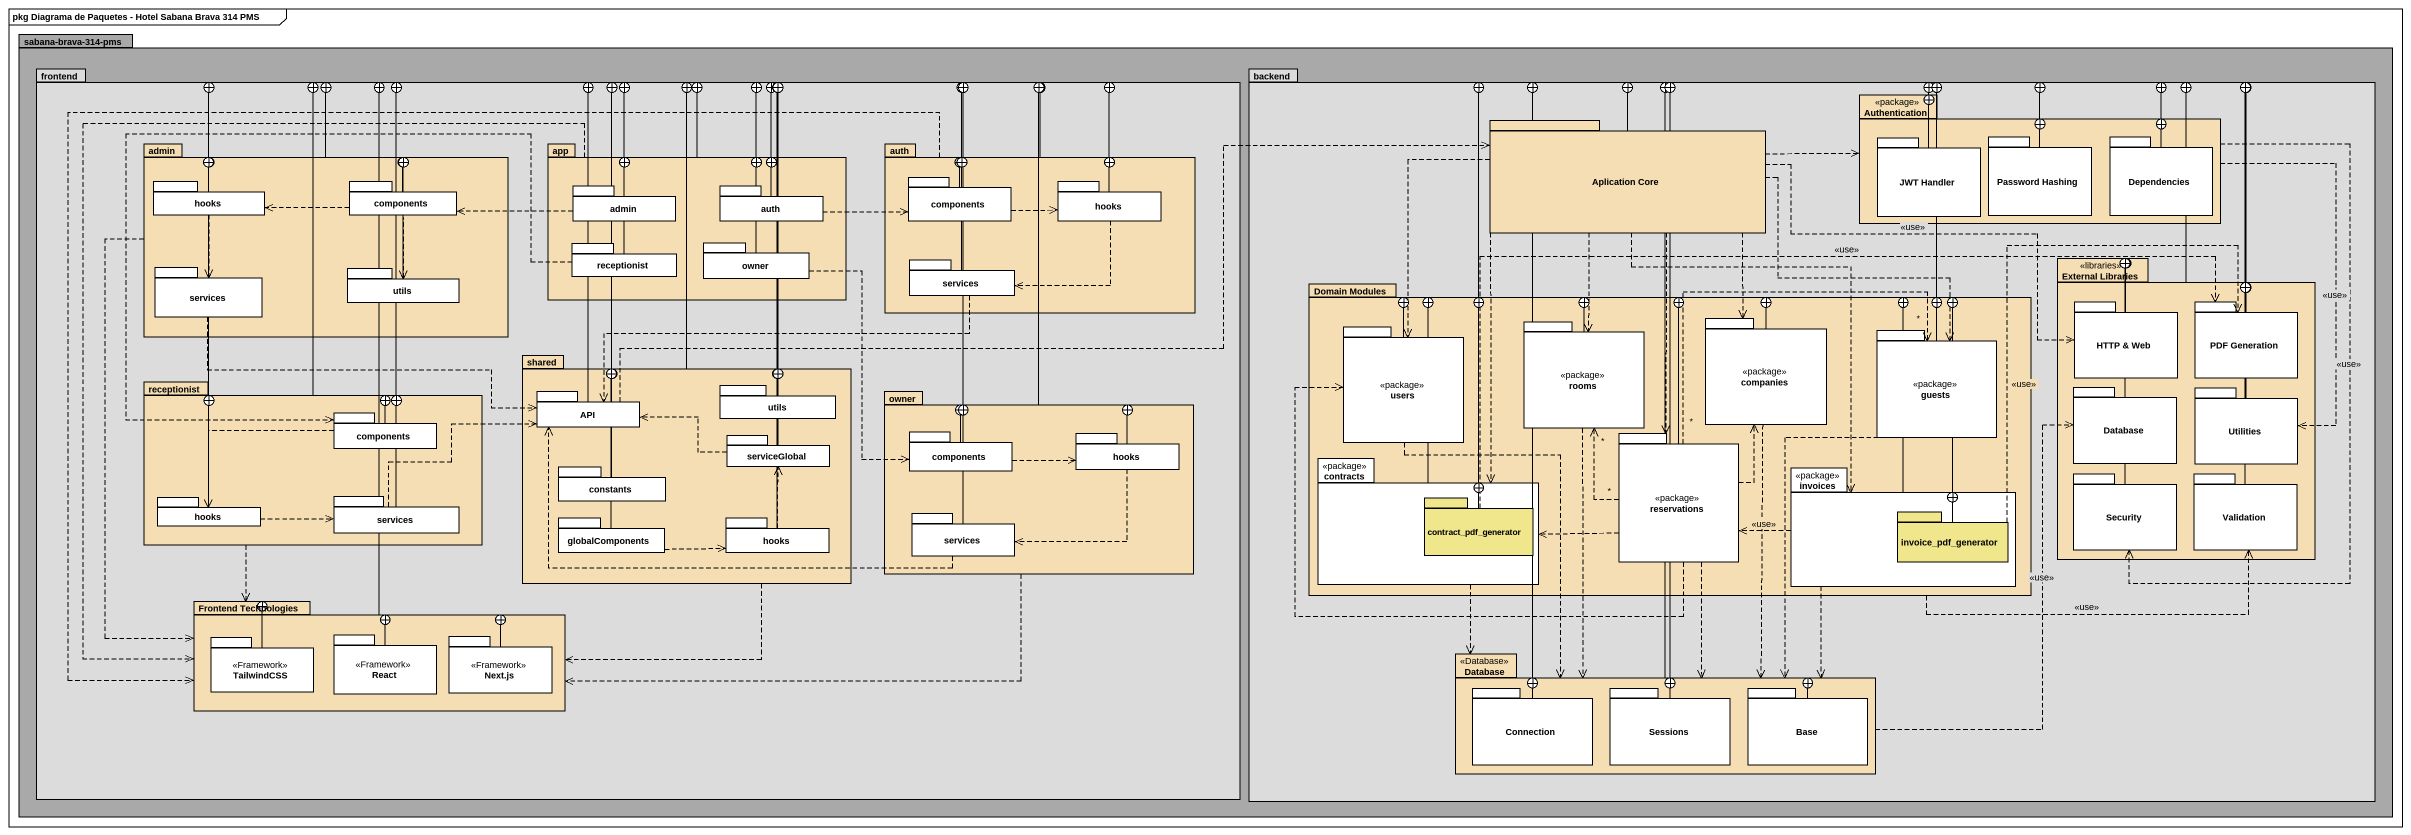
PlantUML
@startuml
mainframe pkg Diagrama de Paquetes - Hotel Sabana Brava 314 PMS
package "sabana-brava-314-pms" as sabana_brava_314_pms #A9A9A9 {
  package frontend #DCDCDC {
    package admin #F5DEB3 {
      package hooks {
      }
      package "components" as components_2 {
      }
      package services {
      }
      package utils {
      }
    }
    package app #F5DEB3 {
      package "admin" as admin_2 {
      }
      package "auth" as auth_2 {
      }
      package receptionist {
      }
      package owner {
      }
    }
    package auth #F5DEB3 {
      package components {
      }
      package "hooks" as hooks_2 {
      }
      package "services" as services_2 {
      }
    }
    package shared #F5DEB3 {
      package API {
      }
      package "utils" as utils_2 {
      }
      package serviceGlobal {
      }
      package constants {
      }
      package globalComponents {
      }
      package "hooks" as hooks_5 {
      }
    }
    package "receptionist" as receptionist_2 #F5DEB3 {
      package "components" as components_3 {
      }
      package "hooks" as hooks_4 {
      }
      package "services" as services_3 {
      }
    }
    package "owner" as owner_2 #F5DEB3 {
      package "components" as components_4 {
      }
      package "hooks" as hooks_3 {
      }
      package "services" as services_4 {
      }
    }
    package "Frontend Technologies" as Frontend_Technologies #F5DEB3 {
      package TailwindCSS <<Framework>> {
      }
      package React <<Framework>> {
      }
      package "Next.js" as Next_js <<Framework>> {
      }
    }
  }
  package backend #DCDCDC {
    package Authentication <<package>> #F5DEB3 {
      package "JWT Handler" as JWT_Handler {
      }
      package "Password Hashing" as Password_Hashing {
      }
      package Dependencies {
      }
    }
    package "Aplication Core" as Aplication_Core #F5DEB3 {
    }
    package "Domain Modules" as Domain_Modules #F5DEB3 {
      package users <<package>> {
      }
      package rooms <<package>> {
      }
      package companies <<package>> {
      }
      package guests <<package>> {
      }
      package reservations <<package>> {
      }
      package contracts <<package>> {
        package contract_pdf_generator #F0E68C {
        }
      }
      package invoices <<package>> {
        package invoice_pdf_generator #F0E68C {
        }
      }
    }
    package "External Libraries" as External_Libraries <<libraries>> #F5DEB3 {
      package "HTTP & Web" as HTTP_Web {
      }
      package "PDF Generation" as PDF_Generation {
      }
      package "Database" as Database_ {
      }
      package Utilities {
      }
      package Security {
      }
      package Validation {
      }
    }
    package "Database" as Database__2 <<Database>> #F5DEB3 {
      package Connection {
      }
      package Sessions {
      }
      package Base {
      }
    }
  }
}
Authentication --+ backend
Authentication ..> Utilities : <<use>>
Authentication ..> Security : <<use>>
Aplication_Core --+ backend
Aplication_Core .right.> Authentication
Aplication_Core ..> users
Aplication_Core ..> rooms
Aplication_Core ..> companies
Aplication_Core ..> guests
Aplication_Core .right.> HTTP_Web : <<use>>
Aplication_Core ..> reservations
Aplication_Core ..> contracts
Aplication_Core ..> invoices
JWT_Handler --+ backend
JWT_Handler -right-+ Authentication
Password_Hashing --+ backend
Password_Hashing -up-+ Authentication
Dependencies --+ backend
Dependencies -left-+ Authentication
admin --+ frontend
admin ..> Frontend_Technologies
app --+ frontend
app ..> Frontend_Technologies
auth -left-+ frontend
auth ..> Frontend_Technologies
components -right-+ auth
components .right.> hooks_2
hooks -right-+ frontend
hooks -right-+ admin
hooks ..> services
components_2 -left-+ admin
components_2 .left.> hooks
components_2 ..> utils
admin_2 -right-+ app
admin_2 .left.> components_2
auth_2 --+ frontend
auth_2 -left-+ app
auth_2 .right.> components
hooks_2 -left-+ frontend
hooks_2 -left-+ auth
hooks_2 .left.> services_2
receptionist --+ frontend
receptionist -right-+ app
receptionist ..> components_3
owner --+ frontend
owner -up-+ app
owner ..> components_4
services -right-+ admin
services .right.> API
utils -left-+ admin
services_2 -left-+ frontend
services_2 -up-+ auth
services_2 .left.> API
Domain_Modules -right-+ backend
Domain_Modules .right.> Validation : <<use>>
External_Libraries -left-+ backend
users -right-+ Domain_Modules
users ..> Database__2
rooms --+ Domain_Modules
rooms ..> Database__2
companies --+ Domain_Modules
companies ..> Database__2
guests -left-+ backend
guests -left-+ Domain_Modules
guests ..> Database__2
HTTP_Web --+ External_Libraries
PDF_Generation -left-+ backend
PDF_Generation --+ External_Libraries
shared -up-+ frontend
shared ..> Frontend_Technologies
receptionist_2 -right-+ frontend
receptionist_2 ..> Frontend_Technologies
API -right-+ frontend
API .right.> Aplication_Core
utils_2 -left-+ frontend
utils_2 --+ shared
owner_2 -left-+ frontend
owner_2 .left.> Frontend_Technologies
Database_ -right-+ External_Libraries
Utilities -left-+ External_Libraries
components_3 -left-+ receptionist_2
components_3 .left.> hooks_4
serviceGlobal -left-+ frontend
serviceGlobal -left-+ shared
serviceGlobal .left.> API
components_4 -right-+ owner_2
components_4 .right.> hooks_3
hooks_3 -left-+ owner_2
hooks_3 .left.> services_4
reservations -up-+ Domain_Modules
reservations .left.> users
reservations "*" .up.> "*" rooms
reservations .up.> companies
reservations "*" .right.> "*" guests
reservations .left.> contracts
reservations ..> Database__2
constants -up-+ frontend
constants -right-+ shared
contracts -right-+ Domain_Modules
contracts ..> Database__2
invoices -left-+ Domain_Modules
invoices .left.> reservations : <<use>>
invoices ..> Database__2
Security -up-+ External_Libraries
Validation -left-+ backend
Validation -up-+ External_Libraries
hooks_4 -right-+ frontend
hooks_4 -right-+ receptionist_2
hooks_4 .right.> services_3
services_3 -right-+ frontend
services_3 -up-+ receptionist_2
services_3 .right.> API
globalComponents -up-+ shared
globalComponents .right.> hooks_5
hooks_5 -up-+ frontend
hooks_5 -up-+ shared
hooks_5 .up.> serviceGlobal
services_4 -left-+ frontend
services_4 .left.> API
services_4 -up-+ owner_2
contract_pdf_generator -right-+ backend
contract_pdf_generator -right-+ Domain_Modules
contract_pdf_generator .right.> PDF_Generation : <<use>>
contract_pdf_generator -left-+ contracts
invoice_pdf_generator -left-+ Domain_Modules
invoice_pdf_generator .up.> PDF_Generation : <<use>>
invoice_pdf_generator -left-+ invoices
Frontend_Technologies -up-+ frontend
TailwindCSS -right-+ Frontend_Technologies
React -up-+ Frontend_Technologies
Next_js -left-+ Frontend_Technologies
Database__2 -up-+ backend
Database__2 .up.> Database_ : <<use>>
Connection -up-+ backend
Connection -right-+ Database__2
Sessions -up-+ backend
Sessions -up-+ Database__2
Base -left-+ Database__2
@enduml
